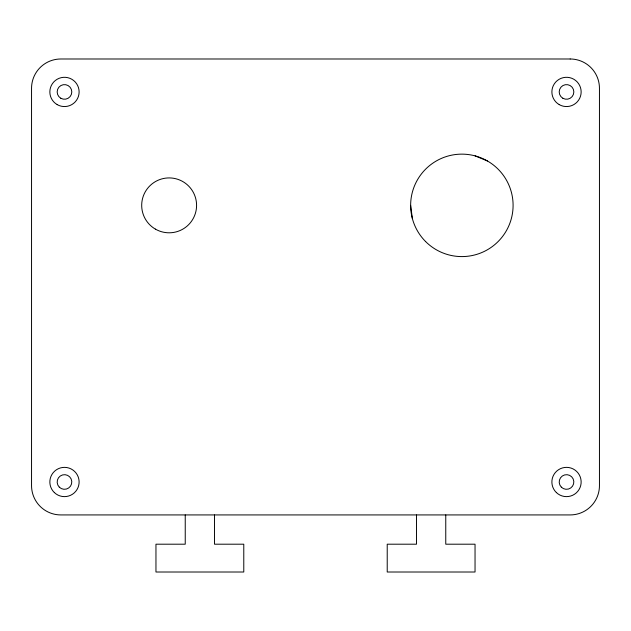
<?xml version="1.0" encoding="UTF-8"?>
<svg xmlns="http://www.w3.org/2000/svg" width="631" height="631" viewBox="0 0 631 631"><rect width="100%" height="100%" fill="white"/><g stroke="black" fill="none" stroke-linecap="round" stroke-linejoin="round"><path stroke-width="0.95" d="M475.127 155.881L487.479 160.992M410.639 205.359L412.382 218.618M445.762 514.928L445.762 544.198L475.04 544.198L475.04 572.009L387.221 572.009L387.221 544.198L416.492 544.198L416.492 514.928M214.508 514.928L214.508 544.198L243.779 544.198L243.779 572.009L155.96 572.009L155.96 544.198L185.238 544.198L185.238 514.928M570.179 58.991L60.821 58.991A29.271 29.271 0 0 0 31.55 88.269L31.55 485.649A29.271 29.271 0 0 0 60.821 514.928L570.179 514.928A29.271 29.271 0 0 0 599.45 485.649L599.45 88.269A29.271 29.271 0 0 0 570.179 58.991M559.2 104.604A14.639 14.639 0 0 0 581.151 91.929A14.639 14.639 0 0 0 559.2 79.254A14.639 14.639 0 0 0 559.2 104.604M57.161 104.604A14.639 14.639 0 0 0 79.12 91.929A14.639 14.639 0 0 0 57.161 79.254A14.639 14.639 0 0 0 57.161 104.604M556.376 492.551A14.639 14.639 0 0 0 580.725 485.491A14.639 14.639 0 0 0 562.442 467.934A14.639 14.639 0 0 0 556.376 492.551M54.345 492.551A14.639 14.639 0 0 0 78.694 485.491A14.639 14.639 0 0 0 60.41 467.934A14.639 14.639 0 0 0 54.345 492.551M155.415 229.124A27.441 27.441 0 0 0 196.58 205.359A27.441 27.441 0 0 0 155.415 181.594A27.441 27.441 0 0 0 155.415 229.124M425.641 241.586A51.229 51.229 0 0 0 511.347 218.618A51.229 51.229 0 0 0 448.609 155.881A51.229 51.229 0 0 0 425.641 241.586M562.86 98.262A7.32 7.32 0 0 0 573.839 91.929A7.32 7.32 0 0 0 562.86 85.587A7.32 7.32 0 0 0 562.86 98.262M561.345 487.164A7.32 7.32 0 0 0 573.587 483.882A7.32 7.32 0 0 0 564.627 474.922A7.32 7.32 0 0 0 561.345 487.164M59.306 487.164A7.32 7.32 0 0 0 71.548 483.882A7.32 7.32 0 0 0 62.587 474.922A7.32 7.32 0 0 0 59.306 487.164M60.821 98.262A7.32 7.32 0 0 0 71.8 91.929A7.32 7.32 0 0 0 60.821 85.587A7.32 7.32 0 0 0 60.821 98.262"/></g></svg>
